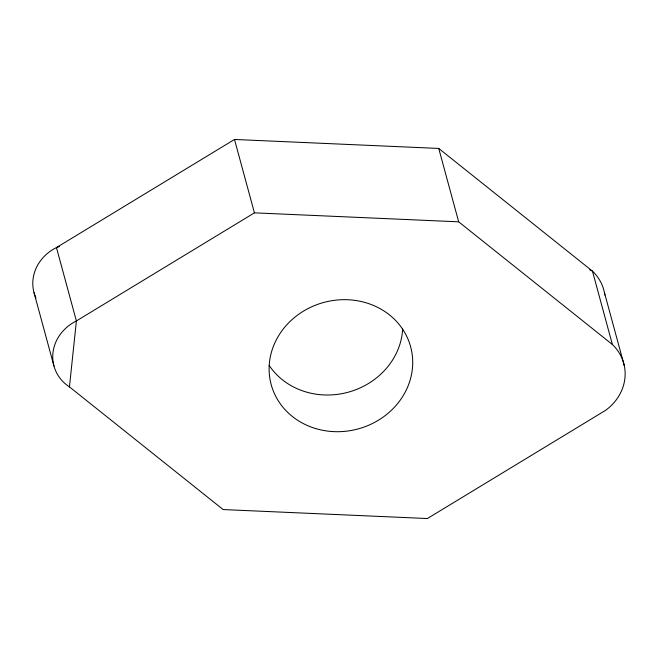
<?xml version="1.0" encoding="UTF-8"?>
<svg xmlns="http://www.w3.org/2000/svg" width="658" height="658" viewBox="0 0 658 658"><rect width="100%" height="100%" fill="white"/><g stroke="black" fill="none" stroke-linecap="round" stroke-linejoin="round"><path stroke-width="0.99" d="M589.667 269.78L592.447 271.112L612.384 344.496A48.396 43.897 -15.2 0 1 605.434 410.428L427.396 518.537L223.152 509.563L69.444 386.888L76.394 320.956L56.456 247.572L234.495 139.463L438.738 148.437L592.447 271.112A48.396 43.897 -15.2 0 1 604.842 295.064M612.384 344.496L458.675 221.82L254.432 212.847L76.394 320.956A42.383 38.444 -15.2 0 0 69.444 386.888M59.368 246.544L56.456 247.572A42.383 38.444 -15.2 0 0 35.935 297.942M604.398 292.456L624.335 365.84M438.738 148.437L458.675 221.82M234.495 139.463L254.432 212.847M34.027 292.67L53.964 366.054M402.655 329.107A72.24 65.529 -15.2 0 1 348.123 392.234A72.24 65.529 -15.2 0 1 269.147 365.379M315.7 428.572A72.24 65.529 -15.2 0 0 411.744 351.66A72.24 65.529 -15.2 0 0 295.294 316.843A72.24 65.529 -15.2 0 0 315.7 428.572"/></g></svg>
